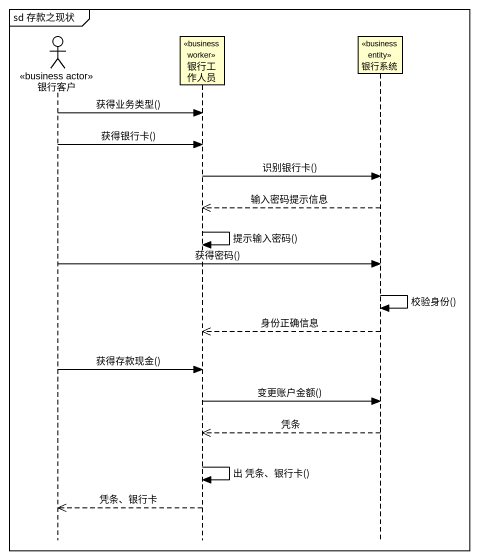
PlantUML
@startuml
mainframe sd 存款之现状
hide footbox
actor 银行客户 <<business actor>>
participant 银行工作人员 <<business worker>>
participant 银行系统 <<business entity>>

银行客户 -> 银行工作人员 : 获得业务类型()
银行客户 -> 银行工作人员 : 获得银行卡()
银行工作人员 -> 银行系统 : 识别银行卡()
银行系统 -->> 银行工作人员 : 输入密码提示信息
银行工作人员 -> 银行工作人员 : 提示输入密码()
银行客户 -> 银行系统 : 获得密码()
银行系统 -> 银行系统 : 校验身份()
银行系统 -->> 银行工作人员 : 身份正确信息
银行客户 -> 银行工作人员 : 获得存款现金()
银行工作人员 -> 银行系统 : 变更账户金额()
银行系统 -->> 银行工作人员 : 凭条
银行工作人员 -> 银行工作人员 : 出 凭条、银行卡()
银行工作人员 -->> 银行客户 : 凭条、银行卡
@enduml
